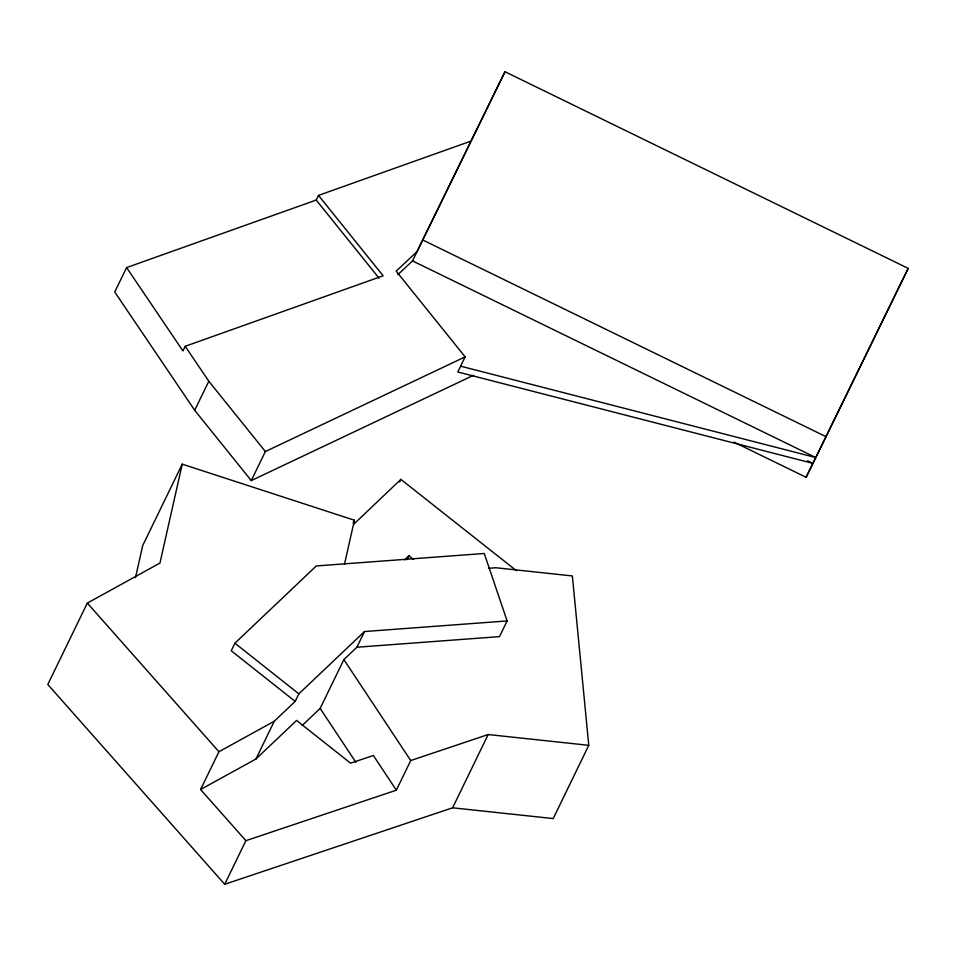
<?xml version="1.0" encoding="UTF-8"?>
<svg xmlns="http://www.w3.org/2000/svg" width="956" height="956" viewBox="0 0 956 956"><rect width="100%" height="100%" fill="white"/><g stroke="black" fill="none" stroke-linecap="round" stroke-linejoin="round"><path stroke-width="1.43" d="M135.513 577.543L142.719 545.541L182.238 464.15L354.413 520.219L344.507 564.183M182.238 464.15L159.951 563.06L87.319 603.093L47.8 684.484L224.708 884.276L452.618 807.796L553.213 818.575L588.777 745.322L572.357 575.942L495.817 567.745L488.444 568.294M471.105 141.058L318.479 195.406L316.221 200.055L126.598 267.584L114.732 291.998L194.701 410.291L251.261 480.593L473.638 375.242M318.479 195.406L383.153 275.794L185.201 346.287L182.943 350.936L126.598 267.584M194.701 410.291L208.814 381.229L185.201 346.287M251.261 480.593L265.374 451.531L465.142 356.875L396.178 271.157L417.031 251.583L504.983 71.724L908.2 268.373L806.135 477.307L733.957 442.114M397.923 274.587L412.514 260.892L504.983 71.724M302.132 725.532L320.152 708.42L343.873 659.592L356.887 647.236L499.498 636.624L507.122 620.934L484.25 553.476L316.305 565.964L234.901 643.197L231.233 650.761L295.177 701.393L274.288 721.218L218.936 751.727L200.581 789.513L245.883 840.671L396.346 790.182L410.733 760.534L488.181 734.543L588.777 745.322M353.123 522.872L354.413 520.219M200.581 789.513L255.933 759.004L274.288 721.218M399.62 481.955L400.863 479.386L516.443 570.708M295.177 701.393L298.846 693.841L364.511 631.546L507.122 620.934M465.142 356.875L457.805 371.992L812.911 463.361L807.557 460.756M224.708 884.276L245.883 840.671M356.887 647.236L364.511 631.546M407.029 559.666L408.905 555.806L413.542 559.475M452.618 807.796L488.181 734.543M806.135 477.307L908.2 268.373M353.672 524.306L400.863 479.386M404.627 559.881L408.905 555.806M255.933 759.004L296.599 720.43L350.553 763.163L373.366 755.503L396.346 790.182M460.625 366.184L815.731 457.542L412.514 260.892M422.683 239.956L825.9 436.617M234.901 643.197L298.846 693.841M87.319 603.093L218.936 751.727M316.221 200.055L379.042 278.148M208.814 381.229L265.374 451.531M343.873 659.592L410.733 760.534M320.152 708.42L355.931 762.422"/></g></svg>
